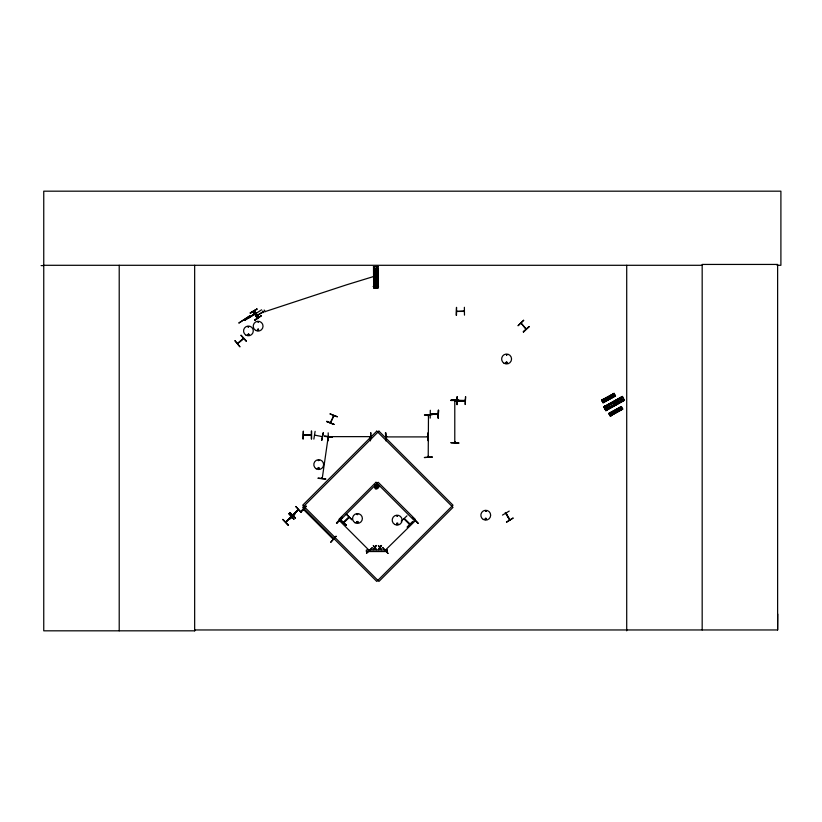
<?xml version="1.0" encoding="UTF-8"?>
<svg xmlns="http://www.w3.org/2000/svg" width="822" height="822" viewBox="0 0 822 822"><rect width="100%" height="100%" fill="white"/><g stroke="black" fill="none" stroke-linecap="round" stroke-linejoin="round"><path stroke-width="1.23" d="M777.057 265.29L780.9 265.29L780.9 191.177L43.751 191.177L43.751 630.823L194.773 630.823L194.67 629.96L777.622 629.96L777.735 614.065M322.234 478.507L328.204 436.893L328.348 437.797M304.191 509.784L303.667 509.219L303.883 509.979M303.431 509.424L333.177 539.17M339.856 521.066L339.64 520.305M368.862 549.538L369.345 550.062M455.131 442.493L455.131 441.948M247.987 326.837L248.789 326.622L248.223 327.166M248.871 334.708C248.131 332.663 247.566 336.362 248.953 334.585M257.368 329.848C259.341 327.546 258.54 332.119 257.44 330.033M257.594 329.848C259.002 328.081 258.375 331.759 257.676 329.725M318.289 460.505L319.131 460.392L318.34 460.608M318.248 468.252C319.686 466.536 318.741 470.225 318.309 468.016M319.45 468.448C316.994 465.427 318.484 470.503 319.07 468.869M356.748 521.96C358.063 524.693 358.474 520.079 356.871 521.806M358.012 522.155L356.964 522.299L357.889 521.919M397.529 516.144L396.728 516.052L397.54 516.052M397.673 523.933C396.728 522.011 396.502 525.279 397.56 524.035M485.227 518.867C486.634 517.264 486.008 520.47 485.309 518.99M486.172 511.233L485.391 510.904L486.1 511.315M505.879 362.666C508.058 360.2 506.578 365.523 505.982 362.307M486.439 519.052C485.319 516.113 484.569 521.415 486.521 518.867M507.04 362.79C506.311 360.745 505.746 364.444 507.123 362.666M324.454 436.348L332.242 437.366M322.255 478.363L322.296 477.736M328.358 437.715L328.461 437.016M313.87 439.102L315.114 431.345M321.803 440.315L323.313 432.598L321.69 440.304M526.234 329.026L521.076 323.097L525.967 329.262M605.239 408.873L604.91 408.38L605.876 408.472L605.711 407.928M376.455 488.083L376.908 486.634L375.623 485.812L375.387 487.189L376.455 488.083L377.76 487.61L378.007 486.234L376.938 485.329L375.623 485.812M376.733 486.49L376.938 485.329M428.211 457.073L428.478 415.089L428.128 415.716M428.17 456.364L428.55 456.981L428.519 456.22M455.08 401.362L454.782 400.674L454.782 442.657M455.09 442.493L455.09 441.948M333.804 415.84L330.29 422.662L330.927 422.2M333.187 416.343L333.547 415.542M376.127 287.577L375.603 287.608M409.777 524.323L404.188 518.805M291.152 516.524L285.717 521.97M298.211 509.496L292.673 515.034L293.608 514.664M386.186 549.897L385.395 550.216L386.145 549.887M415.336 520.716L414.514 521.097M321.977 477.777L321.895 478.312M509.64 519.216C511.746 523.994 498.954 501.317 509.537 519.905M237.568 343.555L243.384 338.274M249.097 334.77C246.148 336.414 249.6 331.913 248.768 335.191M257.759 321.885C258.94 323.406 257.635 321.073 258.344 321.731M326.673 421.542L334.009 424.388L326.694 421.511M330.084 413.98L337.431 416.816L330.136 413.887M330.66 422.775L333.773 415.768M377.175 488.021L376.219 485.391M454.772 400.591L454.782 401.465M370.362 436.944L369.54 436.955M386.638 436.595L385.939 436.914L427.995 436.903L427.286 436.554M310.326 434.889C314.734 434.838 299.65 434.704 304.212 434.889M298.345 509.856L292.94 515.219L298.468 509.743M385.384 550.144L415.274 520.768M256.3 314.631L256.022 314.055M237.63 343.493L243.507 338.643M314.538 435.095L322.255 436.636M357.149 514.212C358.865 513.606 356.666 515.764 357.293 514.069M328.317 436.636L329.19 436.626L328.348 436.944M329.088 436.934L328.41 436.903L329.088 436.605M464.286 311.394L456.642 311.435M386.093 436.595L386.72 436.626M458.09 400.797C453.179 400.746 477.572 400.756 457.412 400.766M464.389 400.458L465.18 400.448M303.503 434.848L311.035 435.239M311.096 435.187L303.503 435.239M375.798 487.775L376.548 486.881M376.836 486.542L377.596 485.638M288.758 513.545L294.04 519.381L288.728 513.575M287.022 521.045L290.197 517.829M285.82 522.299L291.05 516.576M300.482 511.839L306.01 506.249M300.698 512.044L306.216 506.455M295.273 518.25L289.704 512.702M336.455 522.936L341.983 517.336M336.671 523.131L342.188 517.541M336.701 523.172L341.952 517.315L336.743 523.213M340.514 520.11L346.37 525.361L340.534 520.09M346.339 514.212L351.929 519.73M343.75 522.669L349.35 517.161L343.514 522.463M344.911 521.395L348.076 518.189M366.499 552.97L372.315 547.668L366.776 553.237M401.218 521.189L406.972 515.836M382.692 547.555L388.005 553.36M412.469 517.778L418.028 523.337L412.736 517.5M412.675 521.467L407.116 527.025M407.404 527.303L412.921 521.713M414.576 521.045L415.131 520.48M387.974 553.391L382.651 547.596M295.324 513.678L289.847 519.155M291.009 518.035L294.204 514.839M409.726 524.261L404.249 518.857L409.603 524.261M239.017 342.558L242.356 339.527M246.117 341.284L240.918 335.386M523.203 331.728L529.173 326.622M428.478 456.981L428.2 456.2L428.17 456.909M257.625 329.345L258.314 329.16M506.691 355.289C506.629 354.22 506.29 355.176 506.742 355.063M396.769 523.141C396.8 527.457 398.382 521.929 397.509 523.182M397.488 524.128L396.923 524.2M298.15 509.548L297.831 510.39M250.227 312.956L257.06 309.051L250.207 312.925M250.433 313.274L256.998 308.959M255.334 313.203L244.648 320.385L255.488 313.429M254.882 313.912L255.529 313.501M248.665 318.114L261.612 309.802M255.272 314.343L256.094 314.014M255.447 314.62L256.187 314.148M255.57 314.805L256.3 314.333M255.652 314.939L256.474 314.61M263.143 311.62L257.635 315.155L263.389 311.99M256.063 316.295L257.697 315.247M256.176 316.48L257.82 315.432M254.686 319.902L261.314 315.679L254.923 320.272M254.902 320.241L261.304 315.658M502.478 515.096L509.229 511.079M506.393 513.658L506.044 513.062L509.948 519.833M506.465 521.991L513.216 517.994L506.609 522.247M622.316 396.471L603.728 406.828L605.958 410.753M603.851 407.044L622.398 396.625L603.893 407.106M604.016 407.332L622.573 396.923M604.098 407.476L622.655 397.067M604.139 407.558L621.607 397.756M604.262 407.774L622.778 397.283M605.444 407.311L621.812 398.125M605.485 407.393L614.209 402.482M616.387 401.249L621.853 398.208M604.55 408.257L605.146 409.305M605.454 409.849L623.98 399.4M605.537 410.003L624.093 399.584M605.578 410.075L624.134 399.677M605.66 410.219L624.258 399.882M605.917 410.671L624.504 400.324L622.275 396.389M601.612 400.15L614.085 393.378M601.704 400.314L614.157 393.502M601.796 400.489L614.26 393.687M601.858 400.581L614.311 393.779M601.951 400.766L614.414 393.974M602.053 400.941L614.466 394.077M602.639 401.989L615.082 395.166L602.875 402.431M602.906 402.482L615.421 395.793L603.04 402.729L601.612 400.139M603.071 402.79L615.514 395.957L614.055 393.327M608.927 413.497L621.391 406.705M609.04 413.702L621.453 406.839M609.081 413.795L621.566 407.034M609.184 413.969L621.648 407.178M609.256 414.093L621.73 407.342M609.862 415.192L622.48 408.678M610.058 415.552L622.552 408.822L610.201 415.809M610.273 415.942L622.665 409.017M375.387 487.189L376.486 486.788M376.908 486.634L378.007 486.234M265.198 311.579L346.576 284.813L373.825 276.459L377.76 276.418M456.703 311.096L457.474 311.517M430.461 414.021L437.992 413.98M437.992 414.422L430.461 414.38M463.68 311.014L463.495 311.517L464.389 311.086M303.955 509.989L303.493 509.486L303.914 509.959M339.938 521.076L339.394 520.562L368.975 550.195M404.445 518.661L409.89 523.984M373.424 266.626L377.966 266.554M373.753 268.773L377.678 268.732M373.763 270.222L377.688 270.181M373.784 272.38L377.719 272.339M373.805 274.301L377.73 274.25M373.938 285.717L377.863 285.676M373.28 286.344L378.521 286.292M373.291 286.508L378.521 286.457M375.592 286.683L376.209 286.714M378.192 287.834L373.65 287.895L373.517 266.626M464.368 307.294L464.471 315.155M456.909 404.568L457.279 396.707L456.95 404.568M464.307 400.848L465.098 400.448L450.98 400.18L458.84 400.571M450.98 400.222L458.84 400.17M450.98 400.509L458.84 400.458M385.477 432.845L385.96 440.705L385.508 432.845M427.974 432.845L428.128 440.695M328.348 440.705L328.194 432.845M450.99 442.791L458.84 443.068M458.84 443.027L450.99 442.678M41.1 265.598L43.751 265.588M43.751 265.29L702.173 265.29M375.829 287.608L376.044 286.57M465.19 400.746L457.494 400.807M430.296 410.27L430.194 418.131M432.043 414.309L436.554 414.309M311.63 431.098L311.6 438.948M328.399 436.636L370.301 436.636L369.674 436.955M464.225 311.004L456.672 311.487M324.505 435.958L332.283 437.078M318.145 478.044L325.933 479.062L318.104 478.332M375.315 486.47L376.476 486.665M376.918 486.747L378.069 486.953M326.817 421.244L333.999 424.429M376.866 486.85L377.76 487.61M414.103 519.309L418.1 523.254M346.381 514.171L351.939 519.72M340.74 519.884L346.329 525.402M289.909 512.496L295.499 518.014M282.85 519.525L288.481 525.001M241.134 335.191L246.415 341.017M610.212 414.247L609.667 414.483M264.201 310.038L265.27 311.692M262.732 310.983L263.8 312.627M254.491 310.695L258.704 317.333M254.121 310.932L258.406 317.518M253.022 311.641L257.296 318.237M620.538 397.714L622.46 401.136M619.285 398.413L621.206 401.845M617.394 399.471L619.326 402.903M615.729 400.406L617.651 403.838M613.839 401.465L615.77 404.897M605.773 406.006L607.694 409.428M604.9 405.739L607.468 410.312M604.766 405.821L607.324 410.384M612.893 394.19L614.147 396.492M620.127 407.404L621.381 409.695M612.051 394.652L613.304 396.954M619.285 407.866L620.538 410.157M610.787 395.341L612.041 397.643M618.021 408.555L619.274 410.856M609.667 395.957L610.921 398.259M616.89 409.161L618.154 411.462M608.403 396.646L609.657 398.947M615.627 409.859L616.89 412.151M602.978 399.615L604.242 401.917M610.212 412.829L611.465 415.12M609.647 412.634L611.321 415.706M609.554 412.685L611.229 415.757M377.863 266.554L378.171 287.834M377.688 266.554L377.884 287.834M377.442 266.564L377.575 286.59M377.195 266.564L377.575 287.834M377.103 266.564L377.319 286.59M376.846 266.564L377.154 287.844M376.692 267.818L376.897 286.59L376.61 267.818M376.517 287.844L375.325 287.864M374.996 286.631L374.811 267.859L374.924 286.631M374.493 266.616L374.76 287.885M374.503 286.642L374.277 266.616L374.411 287.885M374.02 266.616L374.267 287.895M374 287.895L373.763 266.616L373.918 287.895M457.186 396.707L457.299 404.558M456.508 315.206L456.518 307.346L456.169 315.206M428.211 415.089L428.211 415.798M428.375 432.845L428.416 440.695M385.888 432.845L385.847 440.705M777.622 629.96L777.622 264.437L702.173 264.437L702.173 629.96M626.713 265.29L626.713 630.823M438.208 410.27L438.208 418.131M311.312 431.098L311.312 438.948M303.236 438.948L303.339 431.098L302.938 438.948M194.66 265.29L194.66 630.823M119.211 265.29L119.211 630.823M374.935 275.134C376.044 278.463 377.504 272.76 374.935 275.134M614.907 402.41C615.935 405.76 617.528 400.088 614.907 402.41M609.102 397.293C609.76 399.523 610.869 395.762 609.102 397.293M616.336 410.497C616.993 412.736 618.093 408.966 616.336 410.497M375.88 545.541L374.873 547.164L373.25 545.541L374.524 547.606L373.209 549.682L374.832 548.027L376.476 549.682L375.181 547.586L376.476 545.541L375.88 545.541M380.976 545.541L379.97 547.164L378.346 545.541L379.62 547.606L378.305 549.682L379.928 548.027L381.572 549.682L380.278 547.586L381.572 545.541L380.976 545.541M282.932 519.442L288.245 525.248L282.932 519.442M295.817 506.516L301.099 512.353L295.817 506.516M305.979 506.229L300.77 512.127L305.979 506.229M349.237 517.069L343.771 522.597L349.268 517.089M336.034 536.273L330.824 542.171L336.034 536.273M376.774 431.139L302.712 505.201L378.932 581.431L453.004 507.369L376.774 431.139M378.932 431.139L302.712 507.369L376.774 581.431L453.004 505.201L378.932 431.139M376.024 482.278L338.993 519.309L340.072 520.388L378.182 482.278L415.223 519.309L414.134 520.388L376.024 482.278M375.017 484.898C372.777 495.019 385.313 483.428 375.017 484.898M235.02 340.74L239.973 346.853L234.979 340.781M523.676 320.303L518.014 325.759L523.655 320.282M529.101 326.54L523.45 332.016L529.101 326.54M249.837 315.874L238.966 322.954L249.837 315.874M622.757 399.759L605.28 409.551L622.788 399.831M624.34 400.037L605.793 410.455L624.381 400.098M621.298 406.541L608.845 413.343L610.304 415.994L622.747 409.171L621.288 406.53M465.591 396.656L465.201 404.516L465.56 396.656M432.269 414.576L424.419 415.028L432.269 414.545M370.794 432.845L370.414 440.695L370.794 432.845M432.28 457.042L424.419 457.525L432.28 457.042M438.588 410.27L438.157 418.131L438.558 410.27M387.296 550.021L366.345 550.021L366.345 551.541L387.296 551.541L387.296 550.021M257.625 318.022L253.382 311.404L257.584 318.042M604.098 402.492L602.413 399.43L603.995 402.544M483.305 519.453A4.911 4.911 0 0 0 490.672 515.199A4.911 4.911 0 0 0 483.305 510.945A4.911 4.911 0 0 0 483.305 519.453M394.673 524.426A4.973 4.973 0 0 0 402.122 520.12A4.973 4.973 0 0 0 394.673 515.826A4.973 4.973 0 0 0 394.673 524.426M316.265 468.838A4.911 4.911 0 0 0 323.632 464.584A4.911 4.911 0 0 0 316.265 460.33A4.911 4.911 0 0 0 316.265 468.838M255.673 330.423A4.911 4.911 0 0 0 263.04 326.18A4.911 4.911 0 0 0 255.673 321.926A4.911 4.911 0 0 0 255.673 330.423M245.984 335.129A4.87 4.87 0 0 0 253.289 330.906A4.87 4.87 0 0 0 245.984 326.694A4.87 4.87 0 0 0 245.984 335.129M504.112 363.293A4.973 4.973 0 0 0 511.561 358.988A4.973 4.973 0 0 0 504.112 354.693A4.973 4.973 0 0 0 504.112 363.293M355.032 522.741A4.911 4.911 0 0 0 362.389 518.487A4.911 4.911 0 0 0 355.032 514.233A4.911 4.911 0 0 0 355.032 522.741"/></g></svg>
